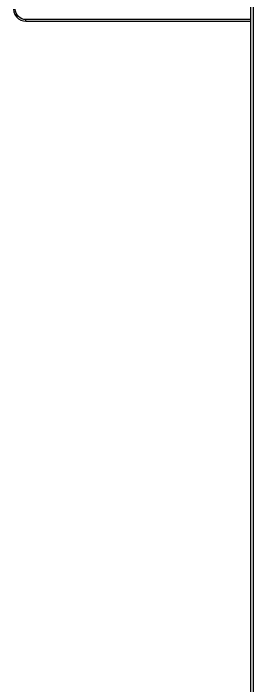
# Model space of a CAD drawing. Header units: millimetres. Extents: x 13495 to 14291, y -4366 to -3315.
# Drawn here: x 13845.42 to 13855.01, y -3590.14 to -3563.32 of the extents above; entities that cross this region are included whole.
import ezdxf

# ---------------------------------------------------------------- set-up
doc = ezdxf.new("R2010")
doc.units = ezdxf.units.MM
doc.header["$LTSCALE"] = 0.1
doc.layers.add('1', color=7, linetype='Continuous')

msp = doc.modelspace()

# ---------------------------------------------------------------- linework, layer by layer
at = {"layer": '1', "color": 7, "linetype": 'Continuous'}
for p, q in [((13855.005, -3634.988), (13855.005, -3529.988)), ((13854.88, -3530.113), (13854.88, -3634.863)), ((13845.919, -3563.628), (13845.92, -3563.563)), ((13845.919, -3563.628), (13854.88, -3563.628)), ((13854.88, -3563.563), (13845.92, -3563.563))]:
    msp.add_line(p, q, dxfattribs=at)
msp.add_lwpolyline([(13845.42, -3563.155), (13845.435, -3563.255), (13845.475, -3563.36), (13845.538, -3563.453), (13845.621, -3563.53), (13845.718, -3563.586), (13845.826, -3563.619), (13845.919, -3563.628)], dxfattribs=at)
msp.add_open_spline([(13845.92, -3563.563), (13845.812, -3563.562), (13845.588, -3563.476), (13845.496, -3563.253), (13845.495, -3563.146)], degree=3, knots=[0, 0, 0, 0, 0.502611, 1, 1, 1, 1], dxfattribs=at)

doc.saveas('drawing.dxf')
